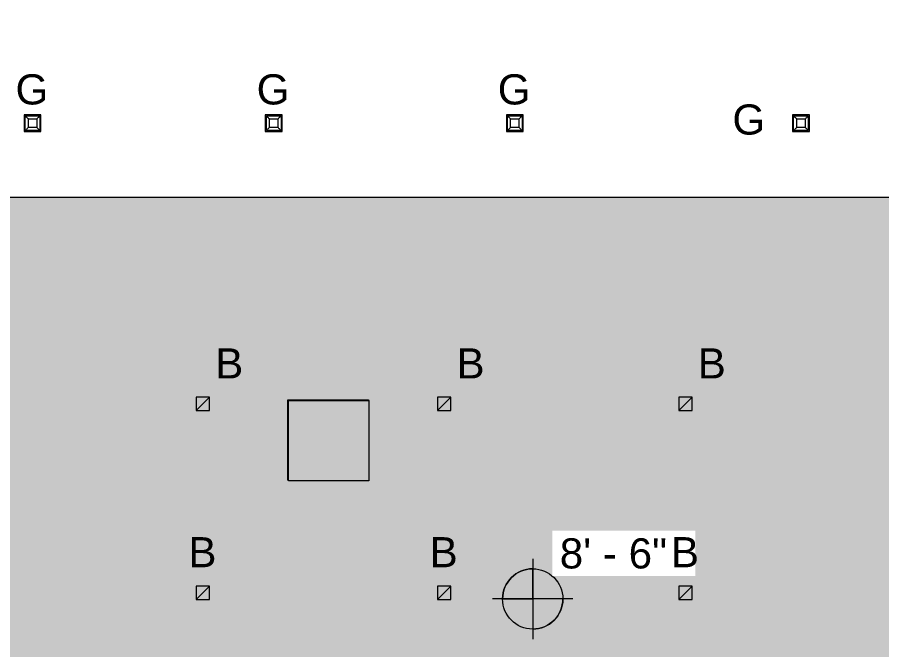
# Model space of a CAD drawing. Header units: inches. Extents: x -1206 to 1060, y -822 to 854.
# Drawn here: x -756.8 to -498.9, y -381.1 to -192.3 of the extents above; entities that cross this region are included whole.
import ezdxf

# ---------------------------------------------------------------- set-up
doc = ezdxf.new("R2010")
doc.units = ezdxf.units.IN
doc.header["$MEASUREMENT"] = 0
for name, color, linetype, lineweight in [('X1$0$18_0109_REV_dwg _7_', 8, 'Continuous', 9), ('X1$0$A-CLNG', 13, 'Continuous', 13), ('X1$0$A-CLNG-PATT', 13, 'Continuous', 13), ('X1$0$BB Columns_Pen_No__7', 250, 'Continuous', 20), ('X1$0$E-LITE-EQPM', 33, 'Continuous', 9), ('X1$0$E-LITE-EQPM-IDEN', 33, 'Continuous', 9), ('X1$0$G-ANNO-DIMS', 111, 'Continuous', 9), ('X1$0$S-COLS', 52, 'Continuous', 9)]:
    doc.layers.add(name, color=color, linetype=linetype, lineweight=lineweight)
doc.styles.add('X1$0$Arial', font='arial.ttf', dxfattribs={"height": 8.999999999999991})

# ---------------------------------------------------------------- blocks, each defined once
blk = doc.blocks.new('X1$0$18_0109_REV_dwg _7_-5631515-FIRST FLOOR RCP')
at = {"layer": 'X1$0$BB Columns_Pen_No__7', "color": 9, "flags": 128}
for points in [[(-7042.689988332142, 2616.066321040759), (-7018.689988332142, 2616.066321040759), (-7018.689988332142, 2615.901788850618)], [(-7042.559927328699, 2592.066321040759), (-7042.689988332142, 2592.066321040759), (-7042.689988332142, 2616.066321040759)]]:
    blk.add_lwpolyline(points, dxfattribs=at)
blk = doc.blocks.new('X1$0$5in_Square_Xicato-STD - L342_24W_Xicato_XTM_2100_lm_3000K-5402708-FIRST FLOOR RCP')
at = {"layer": 'X1$0$E-LITE-EQPM'}
for p, q in [((-13.87583319064334, -2.460008793416841), (-13.87583319064334, 2.539991206583974)), ((-13.87583319064334, 2.539991206583974), (-8.875833190643013, 2.539991206583973)), ((-13.56333319064215, 2.227491206582782), (-13.56333319064215, -2.14750879341565)), ((-9.188333190644203, 2.227491206582783), (-13.56333319064215, 2.227491206582782)), ((-12.62583319064335, 1.289991206583997), (-12.62583319064335, -1.210008793416865)), ((-10.12583319064299, 1.28999120658398), (-12.62583319064336, 1.28999120658398)), ((-10.12583319064297, 1.289991206584018), (-12.62583319064339, 1.289991206584018)), ((-12.62583319064339, 1.289991206584018), (-12.62583319064339, -1.210008793416885)), ((-10.12583319064301, -1.210008793416865), (-10.12583319064301, 1.289991206583997)), ((-10.12583319064297, -1.210008793416885), (-10.12583319064297, 1.289991206584018)), ((-9.188333190644205, -2.147508793415648), (-9.188333190644205, 2.227491206582781)), ((-8.875833190643013, 2.539991206583973), (-8.875833190643013, -2.46000879341684)), ((-8.875833190643013, -2.46000879341684), (-13.87583319064334, -2.460008793416841)), ((-13.56333319064215, -2.14750879341565), (-9.188333190644203, -2.14750879341565)), ((-12.62583319064336, -1.210008793416848), (-10.12583319064299, -1.210008793416848)), ((-12.62583319064339, -1.210008793416885), (-10.12583319064297, -1.210008793416885))]:
    blk.add_line(p, q, dxfattribs=at)
for points in [[(-12.62583319064334, 1.28999120658398), (-12.8601695811002, 1.5283681178498), (-13.25930486434613, 1.922995029115283), (-13.49231492037379, 2.153368117848451), (-13.56333319064132, 2.227491206581957)], [(-9.188333190645029, 2.227491206581953), (-9.262456279378533, 2.156472936314421), (-9.492829368111703, 1.923462880286759), (-9.887456279377188, 1.524327597040838), (-10.12583319064301, 1.289991206583971)], [(-12.62583319064335, -1.210008793416839), (-12.86421010190917, -1.444345183873707), (-13.25883701317465, -1.843480467119627), (-13.48921010190782, -2.07649052314729), (-13.56333319064132, -2.14750879341482)], [(-10.12583319064301, -1.210008793416848), (-9.891496800186145, -1.448385704682668), (-9.49236151694023, -1.843012615948151), (-9.259351460912569, -2.07338570468132), (-9.188333190645034, -2.147508793414825)]]:
    blk.add_open_spline(points, degree=3, dxfattribs=at)
blk = doc.blocks.new('X1$0$L-Recessed Square Downlight - 4_-4552743-FIRST FLOOR RCP')
at = {"layer": 'X1$0$E-LITE-EQPM'}
for p, q in [((-1.99999999999969, -2.00000000000022), (-1.99999999999969, 1.999999999999777)), ((-1.99999999999969, 1.999999999999777), (2.000000000000309, 1.999999999999777)), ((-1.99999999999969, 1.999999999999777), (2.000000000000309, -2.00000000000022)), ((2.000000000000309, 1.999999999999777), (2.000000000000309, -2.00000000000022)), ((2.000000000000309, -2.00000000000022), (-1.99999999999969, -2.00000000000022))]:
    blk.add_line(p, q, dxfattribs=at)
blk = doc.blocks.new('X1$0$Concrete-Rectangular-Column - 24 X 24-V32-FIRST FLOOR RCP')
at = {"layer": 'X1$0$S-COLS'}
blk.add_hatch(color=7, dxfattribs=at).paths.add_polyline_path([(12, -12.00000000000034), (12, 11.99999999999966), (-12, 11.99999999999966), (-12, -12.00000000000034), (-7.076117538866526, -12.00000000000034)], flags=0)
at = {"layer": 'X1$0$S-COLS', "color": 8, "lineweight": 20}
for p, q in [((-12, 12), (11.99999999999999, 12)), ((-12, -12), (-12, 12)), ((11.99999999999999, 12), (11.99999999999999, -12)), ((11.99999999999999, -12), (-12, -12))]:
    blk.add_line(p, q, dxfattribs=at)
blk = doc.blocks.new('X1$0$Spot Elevations - Spot Elevation - Target Filled-49714-FIRST FLOOR RCP')
at = {"layer": 'X1$0$G-ANNO-DIMS'}
h = blk.add_hatch(color=256, dxfattribs=at)
edge = h.paths.add_edge_path(flags=0)
edge.add_line((1.249000902703301e-16, 0), (-0.09374999999999985, 0))
edge.add_arc((4.891920202254595e-16, -2.60208521396521e-16), 0.09375000000000024, 90.00000000000063, 180.0000000000003, ccw=False)
edge.add_line((1.249000902703301e-16, 0.09375000000000007), (1.249000902703301e-16, 0))
h = blk.add_hatch(color=256, dxfattribs=at)
edge = h.paths.add_edge_path(flags=0)
edge.add_line((1.249000902703301e-16, 0), (0.09375000000000029, 0))
edge.add_arc((2.289834988289385e-16, 6.245004513516504e-17), 0.09374999999999996, 269.99999999999955, 359.99999999999966, ccw=False)
edge.add_line((1.249000902703301e-16, -0.09375), (1.249000902703301e-16, 0))
for p, q in [((-2.706168622523819e-16, 0.1243846875261664), (-2.706168622523819e-16, -0.125)), ((1.249000902703301e-16, 0), (1.249000902703301e-16, 0.09375000000000007)), ((0.1250000000000001, 7.067913962433002e-16), (-0.1249999999999998, 7.067913962433002e-16)), ((-0.09374999999999985, 0), (1.249000902703301e-16, 0)), ((1.249000902703301e-16, 0), (1.249000902703301e-16, -0.09375)), ((0.09375000000000029, 0), (1.249000902703301e-16, 0))]:
    blk.add_line(p, q, dxfattribs=at)
blk.add_circle((1.249000902703301e-16, 0), 0.09375000000000007, dxfattribs=at)
for centre, radius, start, end in [((4.891920202254595e-16, -2.60208521396521e-16), 0.09375000000000024, 90.0000000000002, 179.9999999999999), ((2.289834988289385e-16, 6.245004513516504e-17), 0.09374999999999996, 269.9999999999992, 359.9999999999993)]:
    blk.add_arc(centre, radius, start, end, dxfattribs=at)
blk = doc.blocks.new('X1')
at = {"layer": 'X1$0$A-CLNG-PATT'}
h = blk.add_hatch(dxfattribs=at)
h.set_pattern_fill('FP1_1', color=256, style=0, pattern_type=2)
h.set_pattern_definition([(0, (0, 0), (30.72, 7.68), [1.267, -21.773, 1.267, -21.773, -122.88]), (0, (0, 0), (30.72, 7.68), [-46.08, 1.267, -44.813, 1.267, -21.773, -53.76]), (0, (0, 0), (30.72, 7.68), [-115.2, 1.267, -14.093, 1.267, -37.133]), (120, (11.52, 3.84), (-22.01107510106448, 22.76430040425796), [1.267, -21.773, 1.267, -21.773, -122.88]), (120, (11.52, 3.84), (-22.01107510106448, 22.76430040425796), [-46.07999999999999, 1.267, -44.813, 1.267, -21.773, -53.75999999999999]), (120, (11.52, 3.84), (-22.01107510106448, 22.76430040425796), [-115.2, 1.267, -14.093, 1.267, -37.133]), (240, (15.36, 19.2), (-8.708924898935503, -30.44430040425795), [1.267, -21.773, 1.267, -21.773, -122.88]), (240, (15.36, 19.2), (-8.708924898935503, -30.44430040425795), [-46.08, 1.267, -44.813, 1.267, -21.773, -53.76]), (240, (15.36, 19.2), (-8.708924898935503, -30.44430040425795), [-115.2, 1.267, -14.093, 1.267, -37.133])])
h.paths.add_polyline_path([(-326.9749493064213, -551.3034225132491), (-321.1820315692584, -551.3034225132491), (-321.1820315692584, -406.1941201481503), (-104.6607779913061, -406.1941201481503), (-104.6607779913061, -343.944120145342), (-281.8643590807015, -343.944120145342), (-281.8643590807005, -8.70125434568905), (-476.1457181878784, -8.70125434568905), (-476.1457181878782, -246.007859512511), (-794.4294770481946, -246.00785951251), (-794.4294770481947, -455.2963474559088), (-794.5857920039754, -455.2963474559088), (-794.5857920039754, -551.3034225132491), (-768.9294770482086, -551.3034225132491), (-768.9294770482086, -551.2152997941719), (-409.6794770481947, -551.2152997941729), (-409.6794770481947, -551.3034225132491), (-349.3101361878238, -551.3034225132491)], flags=0)
h.paths.add_polyline_path([(-365.675925315433, -515.194120145342), (-749.8357920039759, -515.194120145342), (-749.8357920039754, -384.2963474559099), (-365.6759253154311, -384.2963474559099), (-365.6759253154315, -510.3061674075047)], flags=0)
h.paths.add_polyline_path([(-346.9294770482089, -343.9441201453427), (-425.9294770482089, -343.9441201453423), (-425.9294770482089, -134.9441201453421), (-346.9294770482084, -134.9441201453423), (-346.9294770482089, -339.3191201453424)], flags=0)
h.paths.add_polyline_path([(-351.5544770482088, -339.3191201453424), (-351.5544770482088, -330.7009986856492), (-375.5544770482088, -330.7009986856492), (-375.5544770482088, -308.5691201453421), (-421.3044770482086, -308.5691201453421), (-421.304477048209, -339.3191201453424), (-362.4294770482098, -339.3191201453424)], flags=0)
h.paths.add_polyline_path([(-651.929477048209, -330.7009986856492), (-675.929477048209, -330.7009986856492), (-675.929477048209, -306.7009986856492), (-651.929477048209, -306.7009986856492)], flags=0)
h.paths.add_polyline_path([(-362.4294770482098, -285.5931275518305), (-362.4294770482098, -283.2415650518306), (-410.42947704821, -283.2415650518306), (-410.42947704821, -285.5931275518305), (-365.6759253154311, -285.5931275518305)], flags=0)
h.paths.add_polyline_path([(-299.8643590807009, -279.8955469854116), (-300.6408162160087, -279.7933244642789), (-301.364359080701, -279.4936231967652), (-301.9856794242607, -279.0168673289713), (-302.4624352920543, -278.395546985412), (-302.7621365595683, -277.6720041207196), (-302.864359080701, -276.8955469854116), (-302.7621365595683, -276.119089850104), (-302.4624352920545, -275.3955469854118), (-301.9856794242607, -274.7742266418521), (-301.364359080701, -274.2974707740584), (-300.6408162160087, -273.9977695065447), (-299.864359080701, -273.8955469854116), (-299.0879019453934, -273.9977695065447), (-298.364359080701, -274.2974707740584), (-297.7430387371414, -274.7742266418521), (-297.2662828693479, -275.3955469854118), (-296.9665816018338, -276.119089850104), (-296.8643590807009, -276.8955469854126), (-296.9665816018336, -277.6720041207192), (-297.2662828693481, -278.395546985412), (-297.7430387371412, -279.0168673289713), (-298.364359080701, -279.4936231967652), (-299.0879019453934, -279.7933244642789)], flags=0)
h.paths.add_polyline_path([(-410.42947704821, -240.1748214966055), (-362.4294770482098, -240.1748214966055), (-362.4294770482098, -237.8232589966065), (-410.42947704821, -237.8232589966065)], flags=0)
h.paths.add_polyline_path([(-299.864359080701, -212.8469738254874), (-300.6408162160087, -212.7447513043484), (-301.364359080701, -212.4450500368342), (-301.9856794242607, -211.9682941690406), (-302.4624352920545, -211.3469738254809), (-302.7621365595681, -210.6234309607886), (-302.864359080701, -209.8469738254811), (-302.7621365595681, -209.0705166901732), (-302.4624352920545, -208.3469738254811), (-301.9856794242607, -207.7256534819215), (-301.364359080701, -207.2488976141277), (-300.6408162160087, -206.949196346614), (-299.864359080701, -206.8469738254809), (-299.0879019453932, -206.949196346614), (-298.364359080701, -207.2488976141277), (-297.7430387371412, -207.7256534819215), (-297.2662828693479, -208.3469738254811), (-296.9665816018336, -209.0705166901735), (-296.864359080701, -209.8469738254811), (-296.9665816018338, -210.6234309607886), (-297.2662828693479, -211.3469738254809), (-297.7430387371414, -211.9682941690406), (-298.4640024154911, -212.4863236575046), (-299.0879019453934, -212.7447513043484)], flags=0)
h.paths.add_polyline_path([(-362.4294770482098, -194.8607106618027), (-362.4294770482098, -192.509148161804), (-410.42947704821, -192.509148161804), (-410.42947704821, -194.8607106618027), (-363.0626604237056, -194.8607106618027)], flags=0)
h.paths.add_polyline_path([(-391.8966361878238, -149.6199013953381), (-362.4294770482098, -149.6199013953381), (-362.4294770482098, -147.2683388953382), (-410.42947704821, -147.2683388953382), (-410.42947704821, -149.6199013953381), (-407.4719493144545, -149.6199013953381)], flags=0)
h.paths.add_polyline_path([(-299.864359080701, -145.7984006655506), (-300.6408162160087, -145.6961781444177), (-301.4003236878238, -145.3688802632462), (-301.9856794242607, -144.9197210091101), (-302.4624352920543, -144.2984006655504), (-302.7621365595681, -143.5748578008579), (-302.8643590807009, -142.7984006655504), (-302.7621365595681, -142.0219435302426), (-302.4624352920541, -141.2984006655504), (-301.9856794242605, -140.6770803219908), (-301.3643590807009, -140.200324454197), (-300.6408162160085, -139.9006231866831), (-299.8643590807007, -139.7984006655774), (-299.0879019453931, -139.9006231866831), (-298.3643590807009, -140.200324454197), (-297.7430387371409, -140.6770803219908), (-297.2662828693476, -141.2984006655504), (-296.9665816018334, -142.021943530243), (-296.8643590807009, -142.7984006655473), (-296.9665816018336, -143.5748578008579), (-297.2662828693476, -144.2984006655504), (-297.7430387371412, -144.9197210091101), (-298.3643590807009, -145.3964768769037), (-299.0879019453932, -145.6961781444177)], flags=0)
h.paths.add_polyline_path([(-351.8357920039767, -93.1941201453419), (-378.1794770482085, -93.1941201453419), (-378.1794770482085, -64.6941201453419), (-349.6794770482085, -64.6941201453419), (-349.6794770482085, -93.1941201453419), (-350.3044770482084, -93.1941201453419)], flags=0)
h.paths.add_polyline_path([(-369.1888555813478, -90.9441201453419), (-351.9294770482085, -90.9441201453419), (-351.9294770482085, -90.70099868564834), (-375.8357920039767, -90.70099868564834), (-375.8357920039767, -66.9441201453419), (-375.9294770482083, -66.9441201453419), (-375.9294770482083, -90.9441201453419), (-369.8708573594471, -90.9441201453419)], flags=0)
h.paths.add_polyline_path([(-299.8643590807007, -78.74982750561973), (-300.6408162160085, -78.64760498448685), (-301.3643590807007, -78.347903716973), (-301.9856794242605, -77.8711478491794), (-302.4624352920541, -77.24982750561956), (-302.7621365595678, -76.52628464092719), (-302.8643590807005, -75.7498275056194), (-302.7621365595678, -74.97337037031211), (-302.4624352920541, -74.24982750561973), (-301.9856794242607, -73.62850716206007), (-301.3643590807005, -73.15175129426596), (-300.640816216008, -72.85205002675211), (-299.8643590807005, -72.7498275056194), (-299.0879019453948, -72.85205002675228), (-298.3643590807005, -73.15175129426613), (-297.7430387371409, -73.62850716206007), (-297.2662828693473, -74.24982750561973), (-296.9665816018336, -74.97337037031211), (-296.8643590807009, -75.74982750561956), (-296.9665816018334, -76.52628464092719), (-297.2662828693473, -77.24982750561956), (-297.7430387371409, -77.8711478491794), (-298.3643590807005, -78.347903716973), (-299.0879019453931, -78.64760498448685)], flags=0)
at = {"layer": 'X1$0$A-CLNG'}
blk.add_line((-794.585792003975, -246.0078595125095), (-476.1457181878782, -246.0078595125105), dxfattribs=at)
at = {"layer": 'X1$0$18_0109_REV_dwg _7_', "color": 253}
blk.add_blockref('X1$0$18_0109_REV_dwg _7_-5631515-FIRST FLOOR RCP', (6366.63045028049, -2922.602787536267), dxfattribs=at)
at = {"layer": 'X1$0$E-LITE-EQPM', "extrusion": (0, 0, -1), "rotation": 180}
for name, p in [('X1$0$5in_Square_Xicato-STD - L342_24W_Xicato_XTM_2100_lm_3000K-5402708-FIRST FLOOR RCP', (740.9015629703482, -223.9041289387601)), ('X1$0$5in_Square_Xicato-STD - L342_24W_Xicato_XTM_2100_lm_3000K-5402708-FIRST FLOOR RCP', (668.9505225267404, -223.9041289387603)), ('X1$0$5in_Square_Xicato-STD - L342_24W_Xicato_XTM_2100_lm_3000K-5402708-FIRST FLOOR RCP', (596.9994820831325, -223.9041289387605)), ('X1$0$5in_Square_Xicato-STD - L342_24W_Xicato_XTM_2100_lm_3000K-5402708-FIRST FLOOR RCP', (511.5992644273923, -223.9041289387595)), ('X1$0$L-Recessed Square Downlight - 4_-4552743-FIRST FLOOR RCP', (701.4294770481948, -307.7587417442506)), ('X1$0$L-Recessed Square Downlight - 4_-4552743-FIRST FLOOR RCP', (629.4294770481946, -307.7587417442504)), ('X1$0$L-Recessed Square Downlight - 4_-4552743-FIRST FLOOR RCP', (557.4294770481946, -307.7587417442501)), ('X1$0$L-Recessed Square Downlight - 4_-4552743-FIRST FLOOR RCP', (701.4294770481945, -364.1202338006273)), ('X1$0$L-Recessed Square Downlight - 4_-4552743-FIRST FLOOR RCP', (629.4294770481945, -364.120233800627)), ('X1$0$L-Recessed Square Downlight - 4_-4552743-FIRST FLOOR RCP', (557.4294770481946, -364.1202338006268))]:
    blk.add_blockref(name, p, dxfattribs=at)
at = {"layer": 'X1$0$G-ANNO-DIMS', "xscale": 95.99999999999994, "yscale": 95.99999999999994, "zscale": 95.99999999999994}
blk.add_blockref('X1$0$Spot Elevations - Spot Elevation - Target Filled-49714-FIRST FLOOR RCP', (-603.0330788091757, -365.9901385466875), dxfattribs=at)
at = {"layer": 'X1$0$S-COLS'}
blk.add_blockref('X1$0$Concrete-Rectangular-Column - 24 X 24-V32-FIRST FLOOR RCP', (-663.9294770482086, -318.7009986856488), dxfattribs=at)
at = {"layer": 'X1$0$E-LITE-EQPM-IDEN', "char_height": 8.999999999999991, "attachment_point": 1, "style": 'X1$0$Arial'}
for s, insert, width in [('G', (-757.3664663211874, -209.35435823901), 12.11999999999999), ('G', (-685.4154258775795, -209.3543582390102), 12.11999999999999), ('G', (-613.4643854339719, -209.3543582390104), 12.11999999999999), ('G', (-543.4391463934185, -218.350043009538), 12.11999999999999), ('B', (-697.7815393343749, -291.1689794935153), 10.30199999999999), ('B', (-625.7815393343748, -291.1689794935151), 10.30199999999999), ('B', (-553.7815393343748, -291.1689794935148), 10.30199999999999), ('B', (-705.7815393343747, -347.530471549892), 10.30199999999999), ('B', (-633.7815393343747, -347.5304715498918), 10.30199999999999), ('B', (-561.7815393343748, -347.5304715498916), 10.30199999999999)]:
    blk.add_mtext(s, dxfattribs=dict(at, insert=insert, width=width))
at = {"layer": 'X1$0$G-ANNO-DIMS', "insert": (-594.9642122381574, -347.8822714514341), "char_height": 9, "width": 38.23472022955523, "attachment_point": 1, "line_spacing_factor": 0.9417779076525876, "style": 'X1$0$Arial', "bg_fill": 3, "box_fill_scale": 1.25, "bg_fill_color": 256, "bg_fill_true_color": 13158600, "bg_fill_transparency": 0}
blk.add_mtext('8\' - 6"', dxfattribs=at)

msp = doc.modelspace()

# ---------------------------------------------------------------- block references
at = {"color": 253}
msp.add_blockref('X1', (0, 0), dxfattribs=at)

doc.saveas('drawing.dxf')
